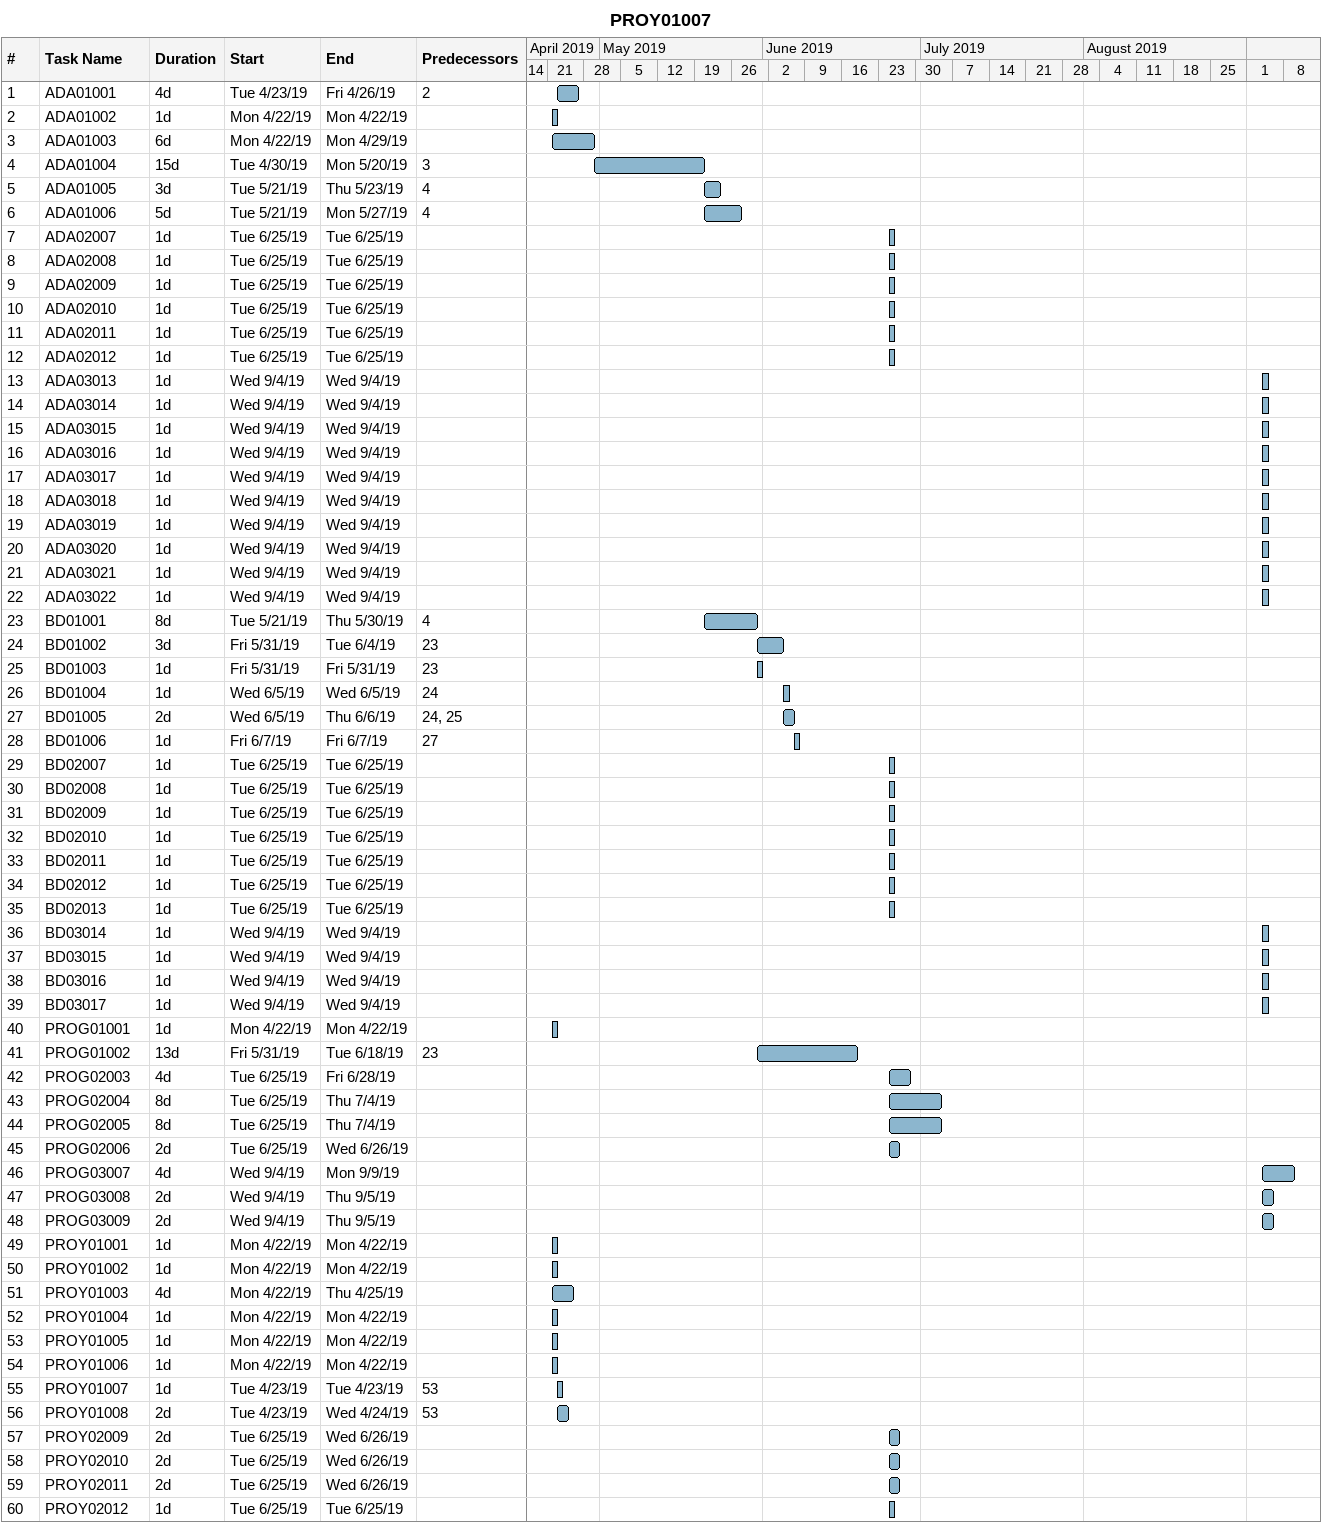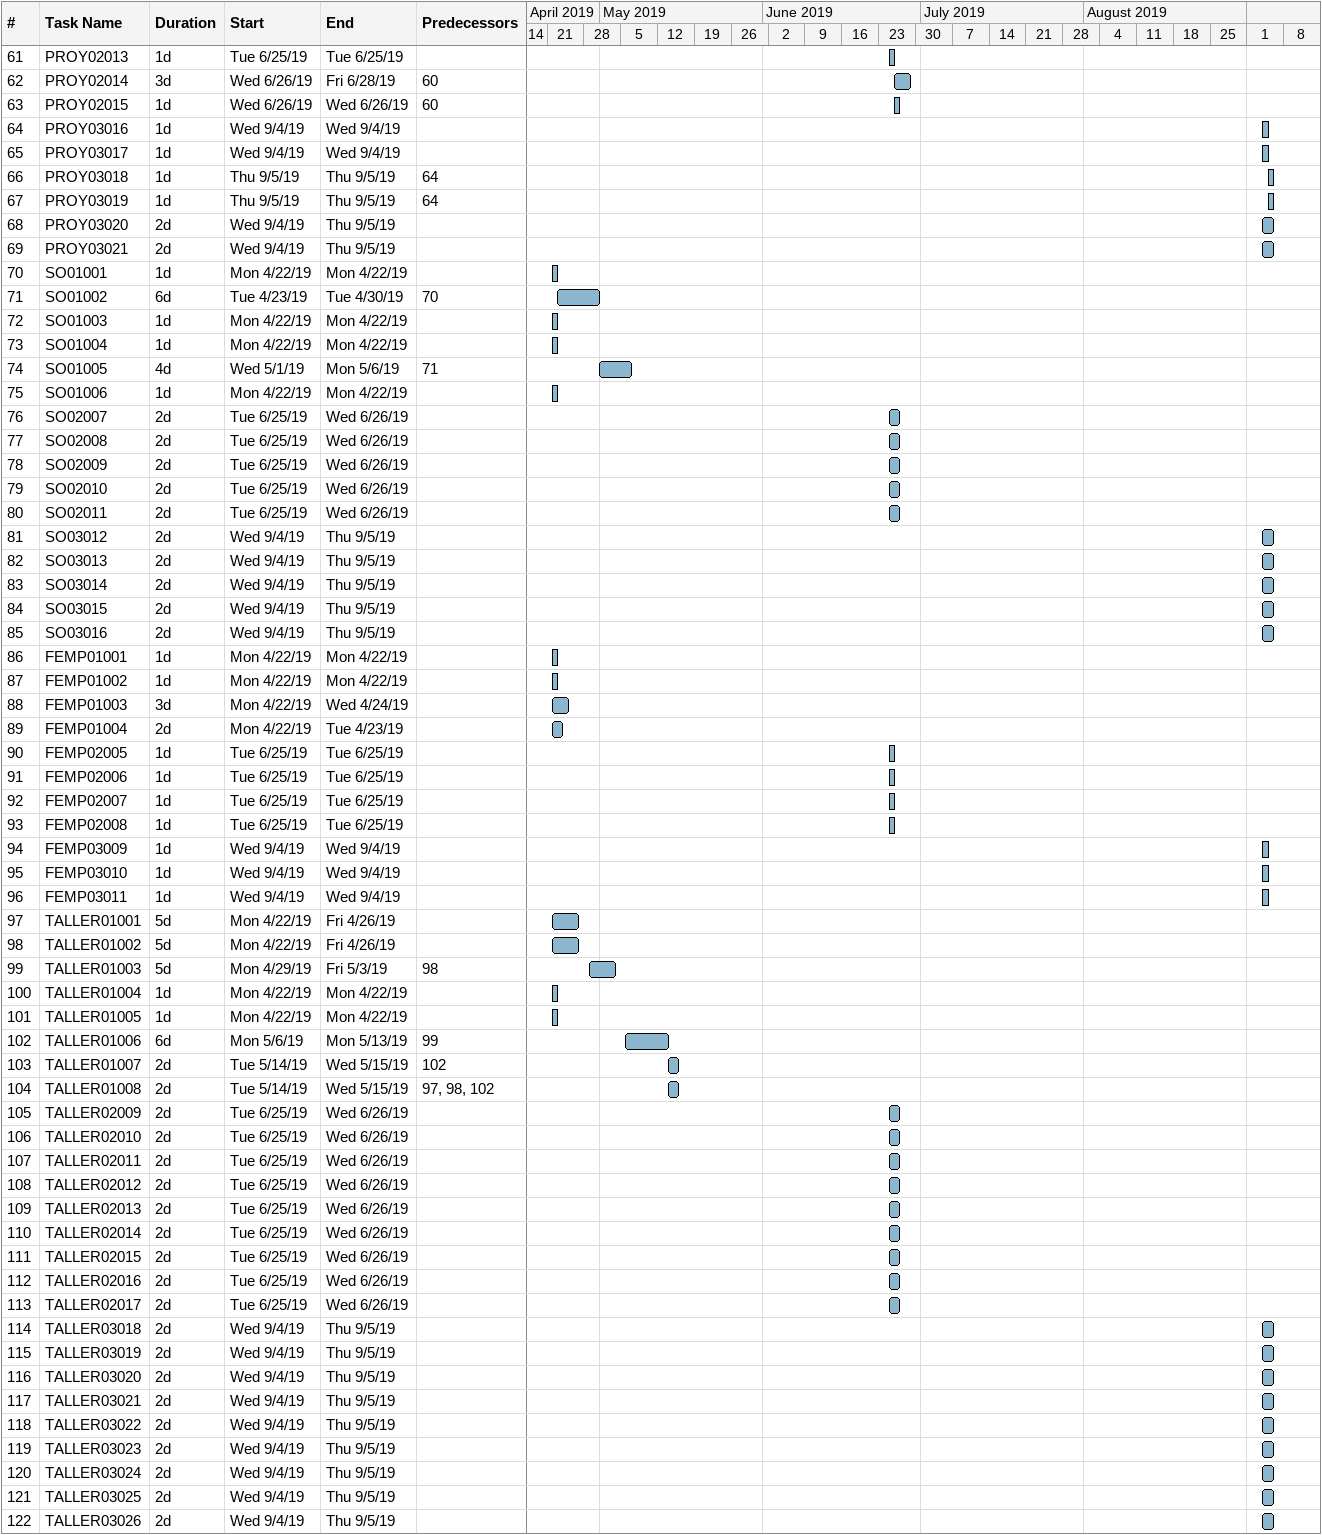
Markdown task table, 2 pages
PROY01007

| ID | Task | Duration | Start | Finish | Predecessors |
|---|---|---|---|---|---|
| 1 | ADA01001 | 4d | 2019-04-23 | 2019-04-26 | 2 |
| 2 | ADA01002 | 1d | 2019-04-22 | 2019-04-22 |  |
| 3 | ADA01003 | 6d | 2019-04-22 | 2019-04-29 |  |
| 4 | ADA01004 | 15d | 2019-04-30 | 2019-05-20 | 3 |
| 5 | ADA01005 | 3d | 2019-05-21 | 2019-05-23 | 4 |
| 6 | ADA01006 | 5d | 2019-05-21 | 2019-05-27 | 4 |
| 7 | ADA02007 | 1d | 2019-06-25 | 2019-06-25 |  |
| 8 | ADA02008 | 1d | 2019-06-25 | 2019-06-25 |  |
| 9 | ADA02009 | 1d | 2019-06-25 | 2019-06-25 |  |
| 10 | ADA02010 | 1d | 2019-06-25 | 2019-06-25 |  |
| 11 | ADA02011 | 1d | 2019-06-25 | 2019-06-25 |  |
| 12 | ADA02012 | 1d | 2019-06-25 | 2019-06-25 |  |
| 13 | ADA03013 | 1d | 2019-09-04 | 2019-09-04 |  |
| 14 | ADA03014 | 1d | 2019-09-04 | 2019-09-04 |  |
| 15 | ADA03015 | 1d | 2019-09-04 | 2019-09-04 |  |
| 16 | ADA03016 | 1d | 2019-09-04 | 2019-09-04 |  |
| 17 | ADA03017 | 1d | 2019-09-04 | 2019-09-04 |  |
| 18 | ADA03018 | 1d | 2019-09-04 | 2019-09-04 |  |
| 19 | ADA03019 | 1d | 2019-09-04 | 2019-09-04 |  |
| 20 | ADA03020 | 1d | 2019-09-04 | 2019-09-04 |  |
| 21 | ADA03021 | 1d | 2019-09-04 | 2019-09-04 |  |
| 22 | ADA03022 | 1d | 2019-09-04 | 2019-09-04 |  |
| 23 | BD01001 | 8d | 2019-05-21 | 2019-05-30 | 4 |
| 24 | BD01002 | 3d | 2019-05-31 | 2019-06-04 | 23 |
| 25 | BD01003 | 1d | 2019-05-31 | 2019-05-31 | 23 |
| 26 | BD01004 | 1d | 2019-06-05 | 2019-06-05 | 24 |
| 27 | BD01005 | 2d | 2019-06-05 | 2019-06-06 | 24, 25 |
| 28 | BD01006 | 1d | 2019-06-07 | 2019-06-07 | 27 |
| 29 | BD02007 | 1d | 2019-06-25 | 2019-06-25 |  |
| 30 | BD02008 | 1d | 2019-06-25 | 2019-06-25 |  |
| 31 | BD02009 | 1d | 2019-06-25 | 2019-06-25 |  |
| 32 | BD02010 | 1d | 2019-06-25 | 2019-06-25 |  |
| 33 | BD02011 | 1d | 2019-06-25 | 2019-06-25 |  |
| 34 | BD02012 | 1d | 2019-06-25 | 2019-06-25 |  |
| 35 | BD02013 | 1d | 2019-06-25 | 2019-06-25 |  |
| 36 | BD03014 | 1d | 2019-09-04 | 2019-09-04 |  |
| 37 | BD03015 | 1d | 2019-09-04 | 2019-09-04 |  |
| 38 | BD03016 | 1d | 2019-09-04 | 2019-09-04 |  |
| 39 | BD03017 | 1d | 2019-09-04 | 2019-09-04 |  |
| 40 | PROG01001 | 1d | 2019-04-22 | 2019-04-22 |  |
| 41 | PROG01002 | 13d | 2019-05-31 | 2019-06-18 | 23 |
| 42 | PROG02003 | 4d | 2019-06-25 | 2019-06-28 |  |
| 43 | PROG02004 | 8d | 2019-06-25 | 2019-07-04 |  |
| 44 | PROG02005 | 8d | 2019-06-25 | 2019-07-04 |  |
| 45 | PROG02006 | 2d | 2019-06-25 | 2019-06-26 |  |
| 46 | PROG03007 | 4d | 2019-09-04 | 2019-09-09 |  |
| 47 | PROG03008 | 2d | 2019-09-04 | 2019-09-05 |  |
| 48 | PROG03009 | 2d | 2019-09-04 | 2019-09-05 |  |
| 49 | PROY01001 | 1d | 2019-04-22 | 2019-04-22 |  |
| 50 | PROY01002 | 1d | 2019-04-22 | 2019-04-22 |  |
| 51 | PROY01003 | 4d | 2019-04-22 | 2019-04-25 |  |
| 52 | PROY01004 | 1d | 2019-04-22 | 2019-04-22 |  |
| 53 | PROY01005 | 1d | 2019-04-22 | 2019-04-22 |  |
| 54 | PROY01006 | 1d | 2019-04-22 | 2019-04-22 |  |
| 55 | PROY01007 | 1d | 2019-04-23 | 2019-04-23 | 53 |
| 56 | PROY01008 | 2d | 2019-04-23 | 2019-04-24 | 53 |
| 57 | PROY02009 | 2d | 2019-06-25 | 2019-06-26 |  |
| 58 | PROY02010 | 2d | 2019-06-25 | 2019-06-26 |  |
| 59 | PROY02011 | 2d | 2019-06-25 | 2019-06-26 |  |
| 60 | PROY02012 | 1d | 2019-06-25 | 2019-06-25 |  |
| 61 | PROY02013 | 1d | 2019-06-25 | 2019-06-25 |  |
| 62 | PROY02014 | 3d | 2019-06-26 | 2019-06-28 | 60 |
| 63 | PROY02015 | 1d | 2019-06-26 | 2019-06-26 | 60 |
| 64 | PROY03016 | 1d | 2019-09-04 | 2019-09-04 |  |
| 65 | PROY03017 | 1d | 2019-09-04 | 2019-09-04 |  |
| 66 | PROY03018 | 1d | 2019-09-05 | 2019-09-05 | 64 |
| 67 | PROY03019 | 1d | 2019-09-05 | 2019-09-05 | 64 |
| 68 | PROY03020 | 2d | 2019-09-04 | 2019-09-05 |  |
| 69 | PROY03021 | 2d | 2019-09-04 | 2019-09-05 |  |
| 70 | SO01001 | 1d | 2019-04-22 | 2019-04-22 |  |
| 71 | SO01002 | 6d | 2019-04-23 | 2019-04-30 | 70 |
| 72 | SO01003 | 1d | 2019-04-22 | 2019-04-22 |  |
| 73 | SO01004 | 1d | 2019-04-22 | 2019-04-22 |  |
| 74 | SO01005 | 4d | 2019-05-01 | 2019-05-06 | 71 |
| 75 | SO01006 | 1d | 2019-04-22 | 2019-04-22 |  |
| 76 | SO02007 | 2d | 2019-06-25 | 2019-06-26 |  |
| 77 | SO02008 | 2d | 2019-06-25 | 2019-06-26 |  |
| 78 | SO02009 | 2d | 2019-06-25 | 2019-06-26 |  |
| 79 | SO02010 | 2d | 2019-06-25 | 2019-06-26 |  |
| 80 | SO02011 | 2d | 2019-06-25 | 2019-06-26 |  |
| 81 | SO03012 | 2d | 2019-09-04 | 2019-09-05 |  |
| 82 | SO03013 | 2d | 2019-09-04 | 2019-09-05 |  |
| 83 | SO03014 | 2d | 2019-09-04 | 2019-09-05 |  |
| 84 | SO03015 | 2d | 2019-09-04 | 2019-09-05 |  |
| 85 | SO03016 | 2d | 2019-09-04 | 2019-09-05 |  |
| 86 | FEMP01001 | 1d | 2019-04-22 | 2019-04-22 |  |
| 87 | FEMP01002 | 1d | 2019-04-22 | 2019-04-22 |  |
| 88 | FEMP01003 | 3d | 2019-04-22 | 2019-04-24 |  |
| 89 | FEMP01004 | 2d | 2019-04-22 | 2019-04-23 |  |
| 90 | FEMP02005 | 1d | 2019-06-25 | 2019-06-25 |  |
| 91 | FEMP02006 | 1d | 2019-06-25 | 2019-06-25 |  |
| 92 | FEMP02007 | 1d | 2019-06-25 | 2019-06-25 |  |
| 93 | FEMP02008 | 1d | 2019-06-25 | 2019-06-25 |  |
| 94 | FEMP03009 | 1d | 2019-09-04 | 2019-09-04 |  |
| 95 | FEMP03010 | 1d | 2019-09-04 | 2019-09-04 |  |
| 96 | FEMP03011 | 1d | 2019-09-04 | 2019-09-04 |  |
| 97 | TALLER01001 | 5d | 2019-04-22 | 2019-04-26 |  |
| 98 | TALLER01002 | 5d | 2019-04-22 | 2019-04-26 |  |
| 99 | TALLER01003 | 5d | 2019-04-29 | 2019-05-03 | 98 |
| 100 | TALLER01004 | 1d | 2019-04-22 | 2019-04-22 |  |
| 101 | TALLER01005 | 1d | 2019-04-22 | 2019-04-22 |  |
| 102 | TALLER01006 | 6d | 2019-05-06 | 2019-05-13 | 99 |
| 103 | TALLER01007 | 2d | 2019-05-14 | 2019-05-15 | 102 |
| 104 | TALLER01008 | 2d | 2019-05-14 | 2019-05-15 | 97, 98, 102 |
| 105 | TALLER02009 | 2d | 2019-06-25 | 2019-06-26 |  |
| 106 | TALLER02010 | 2d | 2019-06-25 | 2019-06-26 |  |
| 107 | TALLER02011 | 2d | 2019-06-25 | 2019-06-26 |  |
| 108 | TALLER02012 | 2d | 2019-06-25 | 2019-06-26 |  |
| 109 | TALLER02013 | 2d | 2019-06-25 | 2019-06-26 |  |
| 110 | TALLER02014 | 2d | 2019-06-25 | 2019-06-26 |  |
| 111 | TALLER02015 | 2d | 2019-06-25 | 2019-06-26 |  |
| 112 | TALLER02016 | 2d | 2019-06-25 | 2019-06-26 |  |
| 113 | TALLER02017 | 2d | 2019-06-25 | 2019-06-26 |  |
| 114 | TALLER03018 | 2d | 2019-09-04 | 2019-09-05 |  |
| 115 | TALLER03019 | 2d | 2019-09-04 | 2019-09-05 |  |
| 116 | TALLER03020 | 2d | 2019-09-04 | 2019-09-05 |  |
| 117 | TALLER03021 | 2d | 2019-09-04 | 2019-09-05 |  |
| 118 | TALLER03022 | 2d | 2019-09-04 | 2019-09-05 |  |
| 119 | TALLER03023 | 2d | 2019-09-04 | 2019-09-05 |  |
| 120 | TALLER03024 | 2d | 2019-09-04 | 2019-09-05 |  |
| 121 | TALLER03025 | 2d | 2019-09-04 | 2019-09-05 |  |
| 122 | TALLER03026 | 2d | 2019-09-04 | 2019-09-05 |  |
